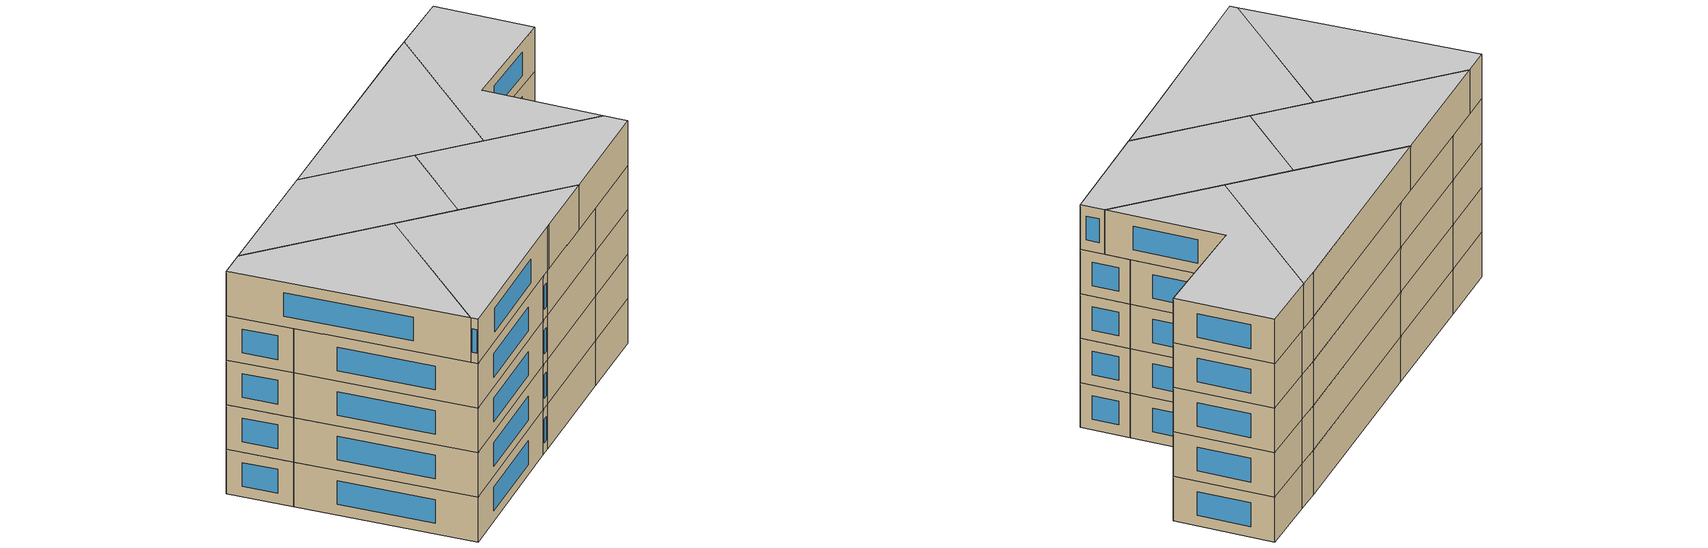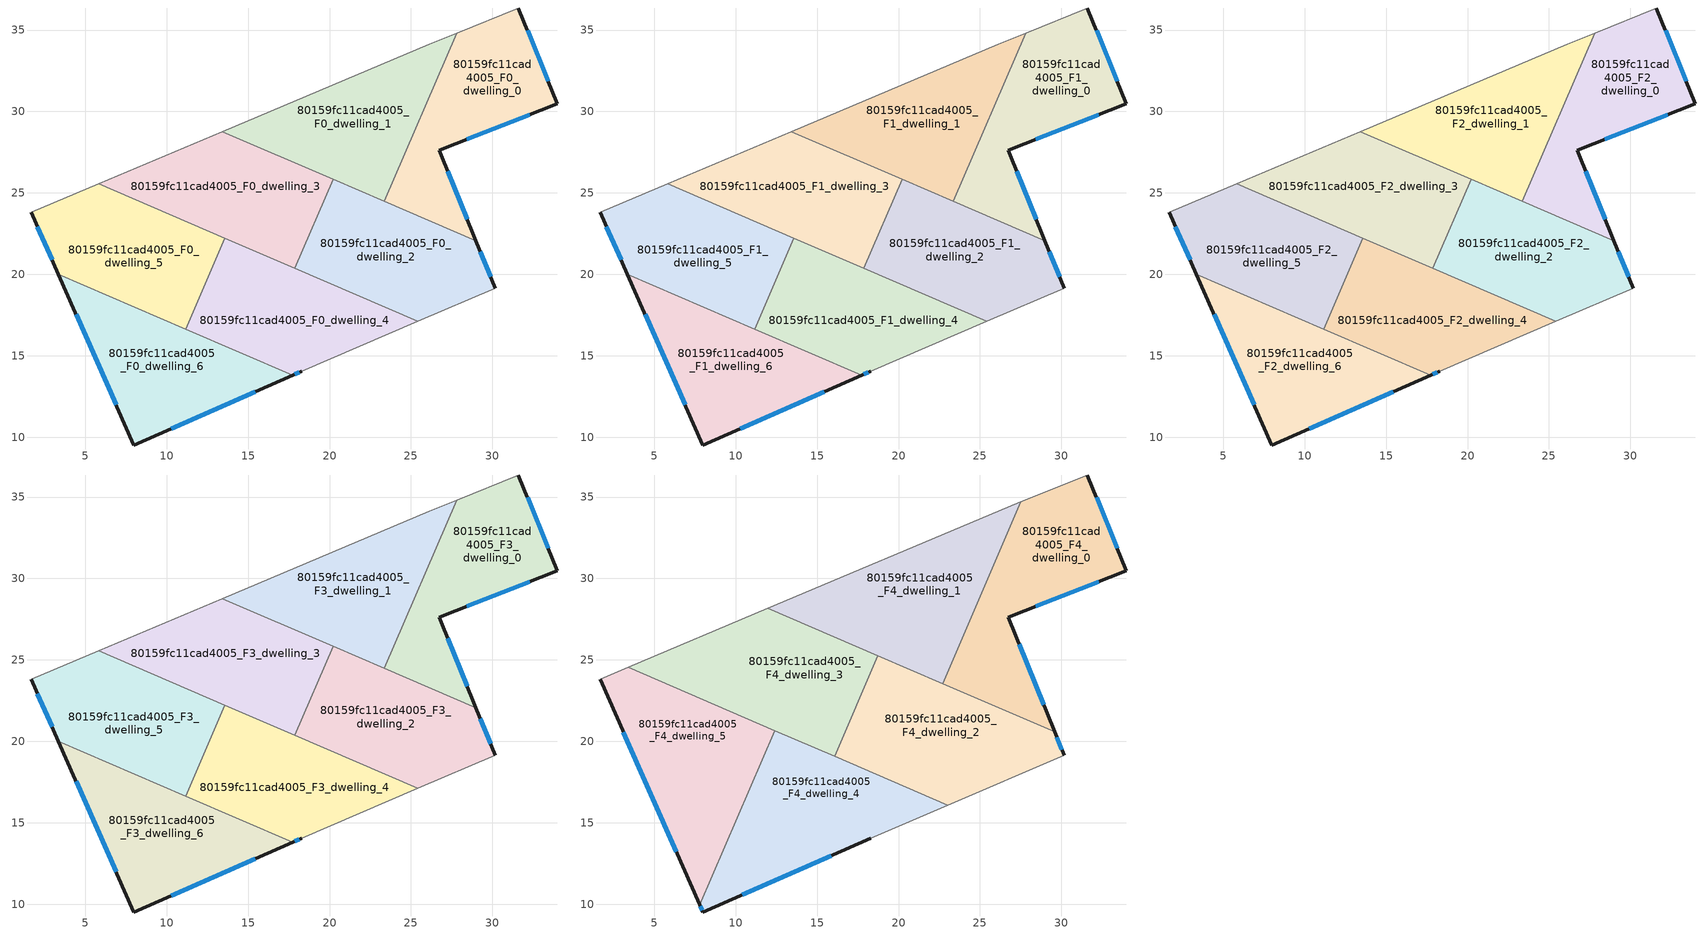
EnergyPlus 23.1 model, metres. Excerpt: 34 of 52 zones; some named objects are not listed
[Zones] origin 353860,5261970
80159fc11cad4005_F0_dwelling_0
 floor ground (EU_floor_Construction): 31.59,36.35 33.99,30.47 26.73,27.63 28.98,22.07 23.35,24.49 27.79,34.82 z0
 wall outside (EU_wall_Construction): 28.98,22.07 26.73,27.63 33.99,30.47 31.59,36.35 z0:3
 wall to 80159fc11cad4005_F0_dwelling_1 (EU_wall_Construction): 27.79,34.82 23.35,24.49 z0:3
 wall adiabatic (EU_wall_Construction): 31.59,36.35 27.79,34.82 z0:3
 wall to 80159fc11cad4005_F0_dwelling_2 (EU_wall_Construction): 23.35,24.49 28.98,22.07 z0:3
 window (EU_Window_Construction): 33.43,31.85 32.15,34.97 / 28.43,28.3 32.28,29.81 / 28.45,23.38 27.26,26.33 z0.7:2.3
80159fc11cad4005_F0_dwelling_1
 floor ground (EU_floor_Construction): 27.79,34.82 23.35,24.49 13.42,28.77 26.13,34.14 z0
 wall adiabatic (EU_wall_Construction): 27.79,34.82 26.13,34.14 13.42,28.77 z0:3
 wall to 80159fc11cad4005_F0_dwelling_3 (EU_wall_Construction): 13.42,28.77 20.21,25.84 z0:3
 wall to 80159fc11cad4005_F0_dwelling_2 (EU_wall_Construction): 20.21,25.84 23.35,24.49 z0:3
80159fc11cad4005_F0_dwelling_2
 floor ground (EU_floor_Construction): 28.98,22.07 30.16,19.16 25.42,17.13 17.86,20.38 20.21,25.84 z0
 wall outside (EU_wall_Construction): 30.16,19.16 28.98,22.07 z0:3
 wall adiabatic (EU_wall_Construction): 25.42,17.13 30.16,19.16 z0:3
 wall to 80159fc11cad4005_F0_dwelling_3 (EU_wall_Construction): 20.21,25.84 17.86,20.38 z0:3
 wall to 80159fc11cad4005_F0_dwelling_4 (EU_wall_Construction): 17.86,20.38 25.42,17.13 z0:3
 window (EU_Window_Construction): 29.88,19.85 29.26,21.39 z0.7:2.3
80159fc11cad4005_F0_dwelling_3
 floor ground (EU_floor_Construction): 20.21,25.84 17.86,20.38 5.83,25.56 13.42,28.77 z0
 wall adiabatic (EU_wall_Construction): 13.42,28.77 5.83,25.56 z0:3
 wall to 80159fc11cad4005_F0_dwelling_5 (EU_wall_Construction): 5.83,25.56 13.58,22.23 z0:3
 wall to 80159fc11cad4005_F0_dwelling_4 (EU_wall_Construction): 13.58,22.23 17.86,20.38 z0:3
80159fc11cad4005_F0_dwelling_4
 floor ground (EU_floor_Construction): 25.42,17.13 18.28,14.05 17.73,13.81 11.17,16.64 13.58,22.23 z0
 wall outside (EU_wall_Construction): 17.73,13.81 18.28,14.05 z0:3
 wall to 80159fc11cad4005_F0_dwelling_5 (EU_wall_Construction): 13.58,22.23 11.17,16.64 z0:3
 wall adiabatic (EU_wall_Construction): 18.28,14.05 25.42,17.13 z0:3
 wall to 80159fc11cad4005_F0_dwelling_6 (EU_wall_Construction): 11.17,16.64 17.73,13.81 z0:3
 window (EU_Window_Construction): 17.86,13.87 18.15,14 z0.7:2.3
80159fc11cad4005_F0_dwelling_5
 floor ground (EU_floor_Construction): 13.58,22.23 11.17,16.64 3.36,20 1.68,23.81 5.83,25.56 z0
 wall outside (EU_wall_Construction): 1.68,23.81 3.36,20 z0:3
 wall adiabatic (EU_wall_Construction): 5.83,25.56 1.68,23.81 z0:3
 wall to 80159fc11cad4005_F0_dwelling_6 (EU_wall_Construction): 3.36,20 11.17,16.64 z0:3
 window (EU_Window_Construction): 2.07,22.91 2.97,20.89 z0.7:2.3
80159fc11cad4005_F0_dwelling_6
 floor ground (EU_floor_Construction): 17.73,13.81 7.98,9.53 3.36,20 z0
 wall outside (EU_wall_Construction): 3.36,20 7.98,9.53 17.73,13.81 z0:3
 window (EU_Window_Construction): 10.27,10.53 15.44,12.81 / 4.45,17.54 6.9,11.99 z0.7:2.3
80159fc11cad4005_F1_dwelling_0
 floor to 80159fc11cad4005_F0_dwelling_0 (EU_floor_Construction): 31.59,36.35 33.99,30.47 26.73,27.63 28.98,22.07 23.35,24.49 27.79,34.82 z3
 wall outside (EU_wall_Construction): 28.98,22.07 26.73,27.63 33.99,30.47 31.59,36.35 z3:6
 wall to 80159fc11cad4005_F1_dwelling_1 (EU_wall_Construction): 27.79,34.82 23.35,24.49 z3:6
 wall adiabatic (EU_wall_Construction): 31.59,36.35 27.79,34.82 z3:6
 wall to 80159fc11cad4005_F1_dwelling_2 (EU_wall_Construction): 23.35,24.49 28.98,22.07 z3:6
 window (EU_Window_Construction): 33.43,31.85 32.15,34.97 / 28.43,28.3 32.28,29.81 / 28.45,23.38 27.26,26.33 z3.7:5.3
80159fc11cad4005_F1_dwelling_1
 floor to 80159fc11cad4005_F0_dwelling_1 (EU_floor_Construction): 27.79,34.82 23.35,24.49 13.42,28.77 26.13,34.14 z3
 wall adiabatic (EU_wall_Construction): 27.79,34.82 26.13,34.14 13.42,28.77 z3:6
 wall to 80159fc11cad4005_F1_dwelling_3 (EU_wall_Construction): 13.42,28.77 20.21,25.84 z3:6
 wall to 80159fc11cad4005_F1_dwelling_2 (EU_wall_Construction): 20.21,25.84 23.35,24.49 z3:6
80159fc11cad4005_F1_dwelling_2
 floor to 80159fc11cad4005_F0_dwelling_2 (EU_floor_Construction): 28.98,22.07 30.16,19.16 25.42,17.13 17.86,20.38 20.21,25.84 z3
 wall outside (EU_wall_Construction): 30.16,19.16 28.98,22.07 z3:6
 wall adiabatic (EU_wall_Construction): 25.42,17.13 30.16,19.16 z3:6
 wall to 80159fc11cad4005_F1_dwelling_3 (EU_wall_Construction): 20.21,25.84 17.86,20.38 z3:6
 wall to 80159fc11cad4005_F1_dwelling_4 (EU_wall_Construction): 17.86,20.38 25.42,17.13 z3:6
 window (EU_Window_Construction): 29.88,19.85 29.26,21.39 z3.7:5.3
80159fc11cad4005_F1_dwelling_3
 floor to 80159fc11cad4005_F0_dwelling_3 (EU_floor_Construction): 20.21,25.84 17.86,20.38 5.83,25.56 13.42,28.77 z3
 wall adiabatic (EU_wall_Construction): 13.42,28.77 5.83,25.56 z3:6
 wall to 80159fc11cad4005_F1_dwelling_5 (EU_wall_Construction): 5.83,25.56 13.58,22.23 z3:6
 wall to 80159fc11cad4005_F1_dwelling_4 (EU_wall_Construction): 13.58,22.23 17.86,20.38 z3:6
80159fc11cad4005_F1_dwelling_4
 floor to 80159fc11cad4005_F0_dwelling_4 (EU_floor_Construction): 25.42,17.13 18.28,14.05 17.73,13.81 11.17,16.64 13.58,22.23 z3
 wall outside (EU_wall_Construction): 17.73,13.81 18.28,14.05 z3:6
 wall to 80159fc11cad4005_F1_dwelling_5 (EU_wall_Construction): 13.58,22.23 11.17,16.64 z3:6
 wall adiabatic (EU_wall_Construction): 18.28,14.05 25.42,17.13 z3:6
 wall to 80159fc11cad4005_F1_dwelling_6 (EU_wall_Construction): 11.17,16.64 17.73,13.81 z3:6
 window (EU_Window_Construction): 17.86,13.87 18.15,14 z3.7:5.3
80159fc11cad4005_F1_dwelling_5
 floor to 80159fc11cad4005_F0_dwelling_5 (EU_floor_Construction): 13.58,22.23 11.17,16.64 3.36,20 1.68,23.81 5.83,25.56 z3
 wall outside (EU_wall_Construction): 1.68,23.81 3.36,20 z3:6
 wall adiabatic (EU_wall_Construction): 5.83,25.56 1.68,23.81 z3:6
 wall to 80159fc11cad4005_F1_dwelling_6 (EU_wall_Construction): 3.36,20 11.17,16.64 z3:6
 window (EU_Window_Construction): 2.07,22.91 2.97,20.89 z3.7:5.3
80159fc11cad4005_F1_dwelling_6
 floor to 80159fc11cad4005_F0_dwelling_6 (EU_floor_Construction): 17.73,13.81 7.98,9.53 3.36,20 z3
 wall outside (EU_wall_Construction): 3.36,20 7.98,9.53 17.73,13.81 z3:6
 window (EU_Window_Construction): 10.27,10.53 15.44,12.81 / 4.45,17.54 6.9,11.99 z3.7:5.3
80159fc11cad4005_F2_dwelling_0
 floor to 80159fc11cad4005_F1_dwelling_0 (EU_floor_Construction): 31.59,36.35 33.99,30.47 26.73,27.63 28.98,22.07 23.35,24.49 27.79,34.82 z6
 wall outside (EU_wall_Construction): 28.98,22.07 26.73,27.63 33.99,30.47 31.59,36.35 z6:9
 wall to 80159fc11cad4005_F2_dwelling_1 (EU_wall_Construction): 27.79,34.82 23.35,24.49 z6:9
 wall adiabatic (EU_wall_Construction): 31.59,36.35 27.79,34.82 z6:9
 wall to 80159fc11cad4005_F2_dwelling_2 (EU_wall_Construction): 23.35,24.49 28.98,22.07 z6:9
 window (EU_Window_Construction): 33.43,31.85 32.15,34.97 / 28.43,28.3 32.28,29.81 / 28.45,23.38 27.26,26.33 z6.7:8.3
80159fc11cad4005_F2_dwelling_1
 floor to 80159fc11cad4005_F1_dwelling_1 (EU_floor_Construction): 27.79,34.82 23.35,24.49 13.42,28.77 26.13,34.14 z6
 wall adiabatic (EU_wall_Construction): 27.79,34.82 26.13,34.14 13.42,28.77 z6:9
 wall to 80159fc11cad4005_F2_dwelling_3 (EU_wall_Construction): 13.42,28.77 20.21,25.84 z6:9
 wall to 80159fc11cad4005_F2_dwelling_2 (EU_wall_Construction): 20.21,25.84 23.35,24.49 z6:9
80159fc11cad4005_F2_dwelling_2
 floor to 80159fc11cad4005_F1_dwelling_2 (EU_floor_Construction): 28.98,22.07 30.16,19.16 25.42,17.13 17.86,20.38 20.21,25.84 z6
 wall outside (EU_wall_Construction): 30.16,19.16 28.98,22.07 z6:9
 wall adiabatic (EU_wall_Construction): 25.42,17.13 30.16,19.16 z6:9
 wall to 80159fc11cad4005_F2_dwelling_3 (EU_wall_Construction): 20.21,25.84 17.86,20.38 z6:9
 wall to 80159fc11cad4005_F2_dwelling_4 (EU_wall_Construction): 17.86,20.38 25.42,17.13 z6:9
 window (EU_Window_Construction): 29.88,19.85 29.26,21.39 z6.7:8.3
80159fc11cad4005_F2_dwelling_3
 floor to 80159fc11cad4005_F1_dwelling_3 (EU_floor_Construction): 20.21,25.84 17.86,20.38 5.83,25.56 13.42,28.77 z6
 wall adiabatic (EU_wall_Construction): 13.42,28.77 5.83,25.56 z6:9
 wall to 80159fc11cad4005_F2_dwelling_5 (EU_wall_Construction): 5.83,25.56 13.58,22.23 z6:9
 wall to 80159fc11cad4005_F2_dwelling_4 (EU_wall_Construction): 13.58,22.23 17.86,20.38 z6:9
80159fc11cad4005_F2_dwelling_4
 floor to 80159fc11cad4005_F1_dwelling_4 (EU_floor_Construction): 25.42,17.13 18.28,14.05 17.73,13.81 11.17,16.64 13.58,22.23 z6
 wall outside (EU_wall_Construction): 17.73,13.81 18.28,14.05 z6:9
 wall to 80159fc11cad4005_F2_dwelling_5 (EU_wall_Construction): 13.58,22.23 11.17,16.64 z6:9
 wall adiabatic (EU_wall_Construction): 18.28,14.05 25.42,17.13 z6:9
 wall to 80159fc11cad4005_F2_dwelling_6 (EU_wall_Construction): 11.17,16.64 17.73,13.81 z6:9
 window (EU_Window_Construction): 17.86,13.87 18.15,14 z6.7:8.3
80159fc11cad4005_F2_dwelling_5
 floor to 80159fc11cad4005_F1_dwelling_5 (EU_floor_Construction): 13.58,22.23 11.17,16.64 3.36,20 1.68,23.81 5.83,25.56 z6
 wall outside (EU_wall_Construction): 1.68,23.81 3.36,20 z6:9
 wall adiabatic (EU_wall_Construction): 5.83,25.56 1.68,23.81 z6:9
 wall to 80159fc11cad4005_F2_dwelling_6 (EU_wall_Construction): 3.36,20 11.17,16.64 z6:9
 window (EU_Window_Construction): 2.07,22.91 2.97,20.89 z6.7:8.3
80159fc11cad4005_F2_dwelling_6
 floor to 80159fc11cad4005_F1_dwelling_6 (EU_floor_Construction): 17.73,13.81 7.98,9.53 3.36,20 z6
 wall outside (EU_wall_Construction): 3.36,20 7.98,9.53 17.73,13.81 z6:9
 window (EU_Window_Construction): 10.27,10.53 15.44,12.81 / 4.45,17.54 6.9,11.99 z6.7:8.3
80159fc11cad4005_F3_dwelling_0
 floor to 80159fc11cad4005_F2_dwelling_0 (EU_floor_Construction): 31.59,36.35 33.99,30.47 26.73,27.63 28.98,22.07 23.35,24.49 27.79,34.82 z9
 wall outside (EU_wall_Construction): 28.98,22.07 26.73,27.63 33.99,30.47 31.59,36.35 z9:12
 wall to 80159fc11cad4005_F3_dwelling_1 (EU_wall_Construction): 27.79,34.82 23.35,24.49 z9:12
 wall adiabatic (EU_wall_Construction): 31.59,36.35 27.79,34.82 z9:12
 wall to 80159fc11cad4005_F3_dwelling_2 (EU_wall_Construction): 23.35,24.49 28.98,22.07 z9:12
 window (EU_Window_Construction): 33.43,31.85 32.15,34.97 / 28.43,28.3 32.28,29.81 / 28.45,23.38 27.26,26.33 z9.7:11.3
80159fc11cad4005_F3_dwelling_1
 floor to 80159fc11cad4005_F2_dwelling_1 (EU_floor_Construction): 27.79,34.82 23.35,24.49 13.42,28.77 26.13,34.14 z9
 wall adiabatic (EU_wall_Construction): 27.79,34.82 26.13,34.14 13.42,28.77 z9:12
 wall to 80159fc11cad4005_F3_dwelling_3 (EU_wall_Construction): 13.42,28.77 20.21,25.84 z9:12
 wall to 80159fc11cad4005_F3_dwelling_2 (EU_wall_Construction): 20.21,25.84 23.35,24.49 z9:12
80159fc11cad4005_F3_dwelling_2
 floor to 80159fc11cad4005_F2_dwelling_2 (EU_floor_Construction): 28.98,22.07 30.16,19.16 25.42,17.13 17.86,20.38 20.21,25.84 z9
 wall outside (EU_wall_Construction): 30.16,19.16 28.98,22.07 z9:12
 wall adiabatic (EU_wall_Construction): 25.42,17.13 30.16,19.16 z9:12
 wall to 80159fc11cad4005_F3_dwelling_3 (EU_wall_Construction): 20.21,25.84 17.86,20.38 z9:12
 wall to 80159fc11cad4005_F3_dwelling_4 (EU_wall_Construction): 17.86,20.38 25.42,17.13 z9:12
 window (EU_Window_Construction): 29.88,19.85 29.26,21.39 z9.7:11.3
80159fc11cad4005_F3_dwelling_3
 floor to 80159fc11cad4005_F2_dwelling_3 (EU_floor_Construction): 20.21,25.84 17.86,20.38 5.83,25.56 13.42,28.77 z9
 wall adiabatic (EU_wall_Construction): 13.42,28.77 5.83,25.56 z9:12
 wall to 80159fc11cad4005_F3_dwelling_5 (EU_wall_Construction): 5.83,25.56 13.58,22.23 z9:12
 wall to 80159fc11cad4005_F3_dwelling_4 (EU_wall_Construction): 13.58,22.23 17.86,20.38 z9:12
80159fc11cad4005_F3_dwelling_4
 floor to 80159fc11cad4005_F2_dwelling_4 (EU_floor_Construction): 25.42,17.13 18.28,14.05 17.73,13.81 11.17,16.64 13.58,22.23 z9
 wall outside (EU_wall_Construction): 17.73,13.81 18.28,14.05 z9:12
 wall to 80159fc11cad4005_F3_dwelling_5 (EU_wall_Construction): 13.58,22.23 11.17,16.64 z9:12
 wall adiabatic (EU_wall_Construction): 18.28,14.05 25.42,17.13 z9:12
 wall to 80159fc11cad4005_F3_dwelling_6 (EU_wall_Construction): 11.17,16.64 17.73,13.81 z9:12
 window (EU_Window_Construction): 17.86,13.87 18.15,14 z9.7:11.3
 ceiling adiabatic (EU_roof_Construction): 16.07,19.08 16.83,20.83 13.58,22.23 12.83,20.48 z12
80159fc11cad4005_F3_dwelling_5
 floor to 80159fc11cad4005_F2_dwelling_5 (EU_floor_Construction): 13.58,22.23 11.17,16.64 3.36,20 1.68,23.81 5.83,25.56 z9
 wall outside (EU_wall_Construction): 1.68,23.81 3.36,20 z9:12
 wall adiabatic (EU_wall_Construction): 5.83,25.56 1.68,23.81 z9:12
 wall to 80159fc11cad4005_F3_dwelling_6 (EU_wall_Construction): 3.36,20 11.17,16.64 z9:12
 window (EU_Window_Construction): 2.07,22.91 2.97,20.89 z9.7:11.3
 ceiling adiabatic (EU_roof_Construction): 12.83,20.48 13.58,22.23 5.83,25.56 3.4,24.54 z12
80159fc11cad4005_F3_dwelling_6
 floor to 80159fc11cad4005_F2_dwelling_6 (EU_floor_Construction): 17.73,13.81 7.98,9.53 3.36,20 z9
 wall outside (EU_wall_Construction): 3.36,20 7.98,9.53 17.73,13.81 z9:12
 window (EU_Window_Construction): 10.27,10.53 15.44,12.81 / 4.45,17.54 6.9,11.99 z9.7:11.3
80159fc11cad4005_F4_dwelling_0
 floor to 80159fc11cad4005_F3_dwelling_0 (EU_floor_Construction): 31.59,36.35 33.99,30.47 26.73,27.63 28.98,22.07 23.35,24.49 27.79,34.82 z12
 floor to 80159fc11cad4005_F3_dwelling_2 (EU_floor_Construction): 28.98,22.07 29.58,20.59 22.71,23.54 23.15,24.58 z12
 floor to 80159fc11cad4005_F3_dwelling_1 (EU_floor_Construction): 27.79,34.82 23.35,24.49 23.15,24.58 27.51,34.7 z12
 wall outside (EU_wall_Construction): 29.58,20.59 26.73,27.63 33.99,30.47 31.59,36.35 z12:15
 wall adiabatic (EU_wall_Construction): 31.59,36.35 27.51,34.7 z12:15
 wall to 80159fc11cad4005_F4_dwelling_1 (EU_wall_Construction): 27.51,34.7 22.71,23.54 z12:15
 wall to 80159fc11cad4005_F4_dwelling_2 (EU_wall_Construction): 22.71,23.54 29.58,20.59 z12:15
 window (EU_Window_Construction): 33.43,31.85 32.15,34.97 / 28.43,28.3 32.28,29.81 / 28.91,22.24 27.4,25.98 z12.7:14.3
 ceiling to 80159fc11cad4005_F5_dwelling_0 (EU_floor_Construction): 29.58,20.59 26.73,27.63 33.99,30.47 31.59,36.35 27.51,34.7 22.71,23.54 z15
80159fc11cad4005_F4_dwelling_1
 floor to 80159fc11cad4005_F3_dwelling_1 (EU_floor_Construction): 27.51,34.7 23.15,24.58 13.42,28.77 26.13,34.14 z12
 floor to 80159fc11cad4005_F3_dwelling_3 (EU_floor_Construction): 20.21,25.84 19.77,24.81 11.98,28.16 13.42,28.77 z12
 floor to 80159fc11cad4005_F3_dwelling_2 (EU_floor_Construction): 23.15,24.58 22.71,23.54 19.77,24.81 20.21,25.84 z12
 wall adiabatic (EU_wall_Construction): 27.51,34.7 26.13,34.14 11.98,28.16 z12:15
 wall to 80159fc11cad4005_F4_dwelling_3 (EU_wall_Construction): 11.98,28.16 18.73,25.26 z12:15
 wall to 80159fc11cad4005_F4_dwelling_2 (EU_wall_Construction): 18.73,25.26 22.71,23.54 z12:15
 ceiling to 80159fc11cad4005_F5_dwelling_1 (EU_floor_Construction): 22.71,23.54 27.51,34.7 26.13,34.14 11.98,28.16 z15
80159fc11cad4005_F4_dwelling_2
 floor to 80159fc11cad4005_F3_dwelling_2 (EU_floor_Construction): 29.58,20.59 30.16,19.16 25.42,17.13 17.86,20.38 19.77,24.81 z12
 floor to 80159fc11cad4005_F3_dwelling_4 (EU_floor_Construction): 25.42,17.13 23.02,16.09 16.07,19.08 16.83,20.83 z12
 floor to 80159fc11cad4005_F3_dwelling_3 (EU_floor_Construction): 19.77,24.81 17.86,20.38 16.83,20.83 18.73,25.26 z12
 wall outside (EU_wall_Construction): 30.16,19.16 29.58,20.59 z12:15
 wall adiabatic (EU_wall_Construction): 23.02,16.09 30.16,19.16 z12:15
 wall to 80159fc11cad4005_F4_dwelling_3 (EU_wall_Construction): 18.73,25.26 16.07,19.08 z12:15
 wall to 80159fc11cad4005_F4_dwelling_4 (EU_wall_Construction): 16.07,19.08 23.02,16.09 z12:15
 window (EU_Window_Construction): 30.02,19.5 29.72,20.25 z12.7:14.3
 ceiling to 80159fc11cad4005_F5_dwelling_2 (EU_floor_Construction): 30.16,19.16 29.58,20.59 18.73,25.26 16.07,19.08 23.02,16.09 z15
80159fc11cad4005_F4_dwelling_3
 floor to 80159fc11cad4005_F3_dwelling_3 (EU_floor_Construction): 18.73,25.26 16.83,20.83 5.83,25.56 11.98,28.16 z12
 floor adiabatic (EU_floor_Construction): 16.83,20.83 16.07,19.08 3.4,24.54 5.83,25.56 z12
 wall adiabatic (EU_wall_Construction): 11.98,28.16 3.4,24.54 z12:15
 wall to 80159fc11cad4005_F4_dwelling_5 (EU_wall_Construction): 3.4,24.54 12.39,20.67 z12:15
 wall to 80159fc11cad4005_F4_dwelling_4 (EU_wall_Construction): 12.39,20.67 16.07,19.08 z12:15
 ceiling to 80159fc11cad4005_F5_dwelling_3 (EU_floor_Construction): 16.07,19.08 18.73,25.26 11.98,28.16 3.4,24.54 z15
80159fc11cad4005_F4_dwelling_4
 floor to 80159fc11cad4005_F3_dwelling_4 (EU_floor_Construction): 23.02,16.09 18.52,14.16 18.28,14.05 17.73,13.81 11.17,16.64 12.83,20.48 z12
 floor to 80159fc11cad4005_F3_dwelling_6 (EU_floor_Construction): 17.73,13.81 7.98,9.53 7.79,9.97 10.74,16.82 z12
 floor to 80159fc11cad4005_F3_dwelling_5 (EU_floor_Construction): 12.83,20.48 11.17,16.64 10.74,16.83 12.39,20.67 z12
 wall outside (EU_wall_Construction): 7.79,9.97 7.98,9.53 18.28,14.05 z12:15
 wall adiabatic (EU_wall_Construction): 18.28,14.05 18.52,14.16 23.02,16.09 z12:15
 wall to 80159fc11cad4005_F4_dwelling_5 (EU_wall_Construction): 12.39,20.67 7.79,9.97 z12:15
 window (EU_Window_Construction): 10.4,10.59 15.86,12.99 / 7.84,9.87 7.94,9.63 z12.7:14.3
 ceiling to 80159fc11cad4005_F5_dwelling_4 (EU_floor_Construction): 18.52,14.16 23.02,16.09 12.39,20.67 7.79,9.97 7.98,9.53 18.28,14.05 z15
80159fc11cad4005_F4_dwelling_5
 floor to 80159fc11cad4005_F3_dwelling_5 (EU_floor_Construction): 12.39,20.67 10.74,16.83 3.36,20 1.68,23.81 3.4,24.54 z12
 floor to 80159fc11cad4005_F3_dwelling_6 (EU_floor_Construction): 10.74,16.82 7.79,9.97 3.36,20 z12
 wall outside (EU_wall_Construction): 1.68,23.81 7.79,9.97 z12:15
 wall adiabatic (EU_wall_Construction): 3.4,24.54 1.68,23.81 z12:15
 window (EU_Window_Construction): 3.11,20.56 6.35,13.22 z12.7:14.3
 ceiling to 80159fc11cad4005_F5_dwelling_5 (EU_floor_Construction): 7.79,9.97 12.39,20.67 3.4,24.54 1.68,23.81 z15
[Building]
EU S2 Campaign: North Axis=0; Terrain=City; Solar Distribution=FullExterior
[Site:Location]
Budapest.Ferenc.Liszt.Intl.AP: Latitude=47.437; Longitude=19.256; Time Zone=1; Elevation=185
[SizingPeriod:WeatherFileDays]
AnnualSizingPeriod: Begin Month=1; Begin Day of Month=1; End Month=12; End Day of Month=31; Day of Week for Start Day=Monday; Use Weather File Daylight Saving Period=No; Use Weather File Rain and Snow Indicators=No
[MATERIAL]
EU_InternalMass_Material: Roughness=MediumRough; Thickness=0.1; Conductivity=1; Density=1800; Specific Heat=900; Thermal Absorptance=0.9; Solar Absorptance=0.7; Visible Absorptance=0.7
[MATERIAL:NOMASS] Roughness=MediumRough; Thermal Absorptance=0.9; Solar Absorptance=0.7; Visible Absorptance=0.7
Name | Thermal Resistance
EU_wall_NoMass | 0.832559
EU_roof_NoMass | 1.39638
EU_floor_NoMass | 0.872794
[WINDOWMATERIAL:SIMPLEGLAZINGSYSTEM]
EU_Window_SimpleGlazing: UFactor=2.79869; Solar Heat Gain Coefficient=0.75; Visible Transmittance=0.75
[CONSTRUCTION]
EU_wall_Construction: EU_wall_NoMass
EU_roof_Construction: EU_roof_NoMass
EU_floor_Construction: EU_floor_NoMass
EU_Window_Construction: EU_Window_SimpleGlazing
EU_InternalMass_Construction: EU_InternalMass_Material
[ZONE] Type=1; Multiplier=1; Ceiling Height=autocalculate; Floor Area=autocalculate; Part of Total Floor Area=Yes
Name | Volume
80159fc11cad4005_F0_dwelling_0; 80159fc11cad4005_F1_dwelling_0; 80159fc11cad4005_F2_dwelling_0; 80159fc11cad4005_F3_dwelling_0 | 182.792
80159fc11cad4005_F4_dwelling_0 | 213.281
80159fc11cad4005_F0_dwelling_1; 80159fc11cad4005_F1_dwelling_1; 80159fc11cad4005_F2_dwelling_1; 80159fc11cad4005_F3_dwelling_1 | 182.839
80159fc11cad4005_F4_dwelling_1 | 213.294
80159fc11cad4005_F0_dwelling_2; 80159fc11cad4005_F1_dwelling_2; 80159fc11cad4005_F2_dwelling_2; 80159fc11cad4005_F3_dwelling_2; 80159fc11cad4005_F0_dwelling_4; 80159fc11cad4005_F1_dwelling_4; 80159fc11cad4005_F2_dwelling_4; 80159fc11cad4005_F3_dwelling_4 | 182.818
80159fc11cad4005_F4_dwelling_2 | 213.293
80159fc11cad4005_F0_dwelling_3; 80159fc11cad4005_F1_dwelling_3; 80159fc11cad4005_F2_dwelling_3; 80159fc11cad4005_F3_dwelling_3 | 182.825
80159fc11cad4005_F4_dwelling_3 | 213.28
80159fc11cad4005_F4_dwelling_4 | 213.265
80159fc11cad4005_F0_dwelling_5; 80159fc11cad4005_F1_dwelling_5; 80159fc11cad4005_F2_dwelling_5; 80159fc11cad4005_F3_dwelling_5 | 182.806
80159fc11cad4005_F4_dwelling_5 | 213.273
80159fc11cad4005_F0_dwelling_6; 80159fc11cad4005_F1_dwelling_6; 80159fc11cad4005_F2_dwelling_6; 80159fc11cad4005_F3_dwelling_6 | 182.814
[INTERNALMASS] Construction=EU_InternalMass_Construction
Name | Zone or ZoneList | Surface Area
80159fc11cad4005_F0_dwelling_0_EU_InternalMass | 80159fc11cad4005_F0_dwelling_0 | 60.9313
80159fc11cad4005_F0_dwelling_1_EU_InternalMass | 80159fc11cad4005_F0_dwelling_1 | 60.9404
80159fc11cad4005_F0_dwelling_2_EU_InternalMass | 80159fc11cad4005_F0_dwelling_2 | 60.9404
80159fc11cad4005_F0_dwelling_3_EU_InternalMass | 80159fc11cad4005_F0_dwelling_3 | 60.9387
80159fc11cad4005_F0_dwelling_4_EU_InternalMass | 80159fc11cad4005_F0_dwelling_4 | 60.9407
80159fc11cad4005_F0_dwelling_5_EU_InternalMass | 80159fc11cad4005_F0_dwelling_5 | 60.9337
80159fc11cad4005_F0_dwelling_6_EU_InternalMass | 80159fc11cad4005_F0_dwelling_6 | 60.9381
80159fc11cad4005_F1_dwelling_0_EU_InternalMass | 80159fc11cad4005_F1_dwelling_0 | 60.9313
80159fc11cad4005_F1_dwelling_1_EU_InternalMass | 80159fc11cad4005_F1_dwelling_1 | 60.9404
80159fc11cad4005_F1_dwelling_2_EU_InternalMass | 80159fc11cad4005_F1_dwelling_2 | 60.9404
80159fc11cad4005_F1_dwelling_3_EU_InternalMass | 80159fc11cad4005_F1_dwelling_3 | 60.9387
80159fc11cad4005_F1_dwelling_4_EU_InternalMass | 80159fc11cad4005_F1_dwelling_4 | 60.9407
80159fc11cad4005_F1_dwelling_5_EU_InternalMass | 80159fc11cad4005_F1_dwelling_5 | 60.9337
80159fc11cad4005_F1_dwelling_6_EU_InternalMass | 80159fc11cad4005_F1_dwelling_6 | 60.9381
80159fc11cad4005_F2_dwelling_0_EU_InternalMass | 80159fc11cad4005_F2_dwelling_0 | 60.9313
80159fc11cad4005_F2_dwelling_1_EU_InternalMass | 80159fc11cad4005_F2_dwelling_1 | 60.9404
80159fc11cad4005_F2_dwelling_2_EU_InternalMass | 80159fc11cad4005_F2_dwelling_2 | 60.9404
80159fc11cad4005_F2_dwelling_3_EU_InternalMass | 80159fc11cad4005_F2_dwelling_3 | 60.9387
80159fc11cad4005_F2_dwelling_4_EU_InternalMass | 80159fc11cad4005_F2_dwelling_4 | 60.9407
80159fc11cad4005_F2_dwelling_5_EU_InternalMass | 80159fc11cad4005_F2_dwelling_5 | 60.9337
80159fc11cad4005_F2_dwelling_6_EU_InternalMass | 80159fc11cad4005_F2_dwelling_6 | 60.9381
80159fc11cad4005_F3_dwelling_0_EU_InternalMass | 80159fc11cad4005_F3_dwelling_0 | 60.9313
80159fc11cad4005_F3_dwelling_1_EU_InternalMass | 80159fc11cad4005_F3_dwelling_1 | 60.9404
80159fc11cad4005_F3_dwelling_2_EU_InternalMass | 80159fc11cad4005_F3_dwelling_2 | 60.9404
80159fc11cad4005_F3_dwelling_3_EU_InternalMass | 80159fc11cad4005_F3_dwelling_3 | 60.9387
80159fc11cad4005_F3_dwelling_4_EU_InternalMass | 80159fc11cad4005_F3_dwelling_4 | 60.9407
80159fc11cad4005_F3_dwelling_5_EU_InternalMass | 80159fc11cad4005_F3_dwelling_5 | 60.9337
80159fc11cad4005_F3_dwelling_6_EU_InternalMass | 80159fc11cad4005_F3_dwelling_6 | 60.9381
80159fc11cad4005_F4_dwelling_0_EU_InternalMass | 80159fc11cad4005_F4_dwelling_0 | 71.0936
80159fc11cad4005_F4_dwelling_1_EU_InternalMass | 80159fc11cad4005_F4_dwelling_1 | 71.0939
80159fc11cad4005_F4_dwelling_2_EU_InternalMass | 80159fc11cad4005_F4_dwelling_2 | 71.0955
80159fc11cad4005_F4_dwelling_3_EU_InternalMass | 80159fc11cad4005_F4_dwelling_3 | 71.0923
80159fc11cad4005_F4_dwelling_4_EU_InternalMass | 80159fc11cad4005_F4_dwelling_4 | 71.0881
80159fc11cad4005_F4_dwelling_5_EU_InternalMass | 80159fc11cad4005_F4_dwelling_5 | 71.0941
[OTHEREQUIPMENT] Fuel Type=Electricity; Design Level Calculation Method=Watts/Area; Power per Zone Floor Area=1; Fraction Latent=0; Fraction Radiant=0; Fraction Lost=0; Carbon Dioxide Generation Rate=0; EndUse Subcategory=EU_Step8_InternalGains
Name | Zone or ZoneList or Space or SpaceList | Schedule
EU_Step8_InternalGain_80159fc11cad4005_F0_dwelling_0_f000 | 80159fc11cad4005_F0_dwelling_0 | EU_Step8_GainSchedule_80159fc11cad4005_F0_dwelling_0_f000
EU_Step8_InternalGain_80159fc11cad4005_F0_dwelling_1_f000 | 80159fc11cad4005_F0_dwelling_1 | EU_Step8_GainSchedule_80159fc11cad4005_F0_dwelling_1_f000
EU_Step8_InternalGain_80159fc11cad4005_F0_dwelling_2_f000 | 80159fc11cad4005_F0_dwelling_2 | EU_Step8_GainSchedule_80159fc11cad4005_F0_dwelling_2_f000
EU_Step8_InternalGain_80159fc11cad4005_F0_dwelling_3_f000 | 80159fc11cad4005_F0_dwelling_3 | EU_Step8_GainSchedule_80159fc11cad4005_F0_dwelling_3_f000
EU_Step8_InternalGain_80159fc11cad4005_F0_dwelling_4_f000 | 80159fc11cad4005_F0_dwelling_4 | EU_Step8_GainSchedule_80159fc11cad4005_F0_dwelling_4_f000
EU_Step8_InternalGain_80159fc11cad4005_F0_dwelling_5_f000 | 80159fc11cad4005_F0_dwelling_5 | EU_Step8_GainSchedule_80159fc11cad4005_F0_dwelling_5_f000
EU_Step8_InternalGain_80159fc11cad4005_F0_dwelling_6_f000 | 80159fc11cad4005_F0_dwelling_6 | EU_Step8_GainSchedule_80159fc11cad4005_F0_dwelling_6_f000
EU_Step8_InternalGain_80159fc11cad4005_F1_dwelling_0_f000 | 80159fc11cad4005_F1_dwelling_0 | EU_Step8_GainSchedule_80159fc11cad4005_F1_dwelling_0_f000
EU_Step8_InternalGain_80159fc11cad4005_F1_dwelling_1_f000 | 80159fc11cad4005_F1_dwelling_1 | EU_Step8_GainSchedule_80159fc11cad4005_F1_dwelling_1_f000
EU_Step8_InternalGain_80159fc11cad4005_F1_dwelling_2_f000 | 80159fc11cad4005_F1_dwelling_2 | EU_Step8_GainSchedule_80159fc11cad4005_F1_dwelling_2_f000
EU_Step8_InternalGain_80159fc11cad4005_F1_dwelling_3_f000 | 80159fc11cad4005_F1_dwelling_3 | EU_Step8_GainSchedule_80159fc11cad4005_F1_dwelling_3_f000
EU_Step8_InternalGain_80159fc11cad4005_F1_dwelling_4_f000 | 80159fc11cad4005_F1_dwelling_4 | EU_Step8_GainSchedule_80159fc11cad4005_F1_dwelling_4_f000
EU_Step8_InternalGain_80159fc11cad4005_F1_dwelling_5_f000 | 80159fc11cad4005_F1_dwelling_5 | EU_Step8_GainSchedule_80159fc11cad4005_F1_dwelling_5_f000
EU_Step8_InternalGain_80159fc11cad4005_F1_dwelling_6_f000 | 80159fc11cad4005_F1_dwelling_6 | EU_Step8_GainSchedule_80159fc11cad4005_F1_dwelling_6_f000
EU_Step8_InternalGain_80159fc11cad4005_F2_dwelling_0_f000 | 80159fc11cad4005_F2_dwelling_0 | EU_Step8_GainSchedule_80159fc11cad4005_F2_dwelling_0_f000
EU_Step8_InternalGain_80159fc11cad4005_F2_dwelling_1_f000 | 80159fc11cad4005_F2_dwelling_1 | EU_Step8_GainSchedule_80159fc11cad4005_F2_dwelling_1_f000
EU_Step8_InternalGain_80159fc11cad4005_F2_dwelling_2_f000 | 80159fc11cad4005_F2_dwelling_2 | EU_Step8_GainSchedule_80159fc11cad4005_F2_dwelling_2_f000
EU_Step8_InternalGain_80159fc11cad4005_F2_dwelling_3_f000 | 80159fc11cad4005_F2_dwelling_3 | EU_Step8_GainSchedule_80159fc11cad4005_F2_dwelling_3_f000
EU_Step8_InternalGain_80159fc11cad4005_F2_dwelling_4_f000 | 80159fc11cad4005_F2_dwelling_4 | EU_Step8_GainSchedule_80159fc11cad4005_F2_dwelling_4_f000
EU_Step8_InternalGain_80159fc11cad4005_F2_dwelling_5_f000 | 80159fc11cad4005_F2_dwelling_5 | EU_Step8_GainSchedule_80159fc11cad4005_F2_dwelling_5_f000
EU_Step8_InternalGain_80159fc11cad4005_F2_dwelling_6_f000 | 80159fc11cad4005_F2_dwelling_6 | EU_Step8_GainSchedule_80159fc11cad4005_F2_dwelling_6_f000
EU_Step8_InternalGain_80159fc11cad4005_F3_dwelling_0_f000 | 80159fc11cad4005_F3_dwelling_0 | EU_Step8_GainSchedule_80159fc11cad4005_F3_dwelling_0_f000
EU_Step8_InternalGain_80159fc11cad4005_F3_dwelling_1_f000 | 80159fc11cad4005_F3_dwelling_1 | EU_Step8_GainSchedule_80159fc11cad4005_F3_dwelling_1_f000
EU_Step8_InternalGain_80159fc11cad4005_F3_dwelling_2_f000 | 80159fc11cad4005_F3_dwelling_2 | EU_Step8_GainSchedule_80159fc11cad4005_F3_dwelling_2_f000
EU_Step8_InternalGain_80159fc11cad4005_F3_dwelling_3_f000 | 80159fc11cad4005_F3_dwelling_3 | EU_Step8_GainSchedule_80159fc11cad4005_F3_dwelling_3_f000
EU_Step8_InternalGain_80159fc11cad4005_F3_dwelling_4_f000 | 80159fc11cad4005_F3_dwelling_4 | EU_Step8_GainSchedule_80159fc11cad4005_F3_dwelling_4_f000
EU_Step8_InternalGain_80159fc11cad4005_F3_dwelling_5_f000 | 80159fc11cad4005_F3_dwelling_5 | EU_Step8_GainSchedule_80159fc11cad4005_F3_dwelling_5_f000
EU_Step8_InternalGain_80159fc11cad4005_F3_dwelling_6_f000 | 80159fc11cad4005_F3_dwelling_6 | EU_Step8_GainSchedule_80159fc11cad4005_F3_dwelling_6_f000
EU_Step8_InternalGain_80159fc11cad4005_F4_dwelling_0_f000 | 80159fc11cad4005_F4_dwelling_0 | EU_Step8_GainSchedule_80159fc11cad4005_F4_dwelling_0_f000
EU_Step8_InternalGain_80159fc11cad4005_F4_dwelling_1_f000 | 80159fc11cad4005_F4_dwelling_1 | EU_Step8_GainSchedule_80159fc11cad4005_F4_dwelling_1_f000
EU_Step8_InternalGain_80159fc11cad4005_F4_dwelling_2_f000 | 80159fc11cad4005_F4_dwelling_2 | EU_Step8_GainSchedule_80159fc11cad4005_F4_dwelling_2_f000
EU_Step8_InternalGain_80159fc11cad4005_F4_dwelling_3_f000 | 80159fc11cad4005_F4_dwelling_3 | EU_Step8_GainSchedule_80159fc11cad4005_F4_dwelling_3_f000
EU_Step8_InternalGain_80159fc11cad4005_F4_dwelling_4_f000 | 80159fc11cad4005_F4_dwelling_4 | EU_Step8_GainSchedule_80159fc11cad4005_F4_dwelling_4_f000
EU_Step8_InternalGain_80159fc11cad4005_F4_dwelling_5_f000 | 80159fc11cad4005_F4_dwelling_5 | EU_Step8_GainSchedule_80159fc11cad4005_F4_dwelling_5_f000
[ZONEVENTILATION:DESIGNFLOWRATE] Schedule=EU_AlwaysOn; Design Flow Rate Calculation Method=AirChanges/Hour; Air Changes per Hour=0.475469; Ventilation Type=Natural; Fan Pressure Rise=0; Fan Total Efficiency=1; Constant Term Coefficient=1; Temperature Term Coefficient=0; Velocity Term Coefficient=0; Velocity Squared Term Coefficient=0; Minimum Indoor Temperature=-100; Maximum Indoor Temperature=100; Delta Temperature=-100; Minimum Outdoor Temperature=-100; Maximum Outdoor Temperature=100; Maximum Wind Speed=40
Name | Zone or ZoneList or Space or SpaceList
EU_ConstantAir_80159fc11cad4005_F0_dwelling_0 | 80159fc11cad4005_F0_dwelling_0
EU_ConstantAir_80159fc11cad4005_F0_dwelling_1 | 80159fc11cad4005_F0_dwelling_1
EU_ConstantAir_80159fc11cad4005_F0_dwelling_2 | 80159fc11cad4005_F0_dwelling_2
EU_ConstantAir_80159fc11cad4005_F0_dwelling_3 | 80159fc11cad4005_F0_dwelling_3
EU_ConstantAir_80159fc11cad4005_F0_dwelling_4 | 80159fc11cad4005_F0_dwelling_4
EU_ConstantAir_80159fc11cad4005_F0_dwelling_5 | 80159fc11cad4005_F0_dwelling_5
EU_ConstantAir_80159fc11cad4005_F0_dwelling_6 | 80159fc11cad4005_F0_dwelling_6
EU_ConstantAir_80159fc11cad4005_F1_dwelling_0 | 80159fc11cad4005_F1_dwelling_0
EU_ConstantAir_80159fc11cad4005_F1_dwelling_1 | 80159fc11cad4005_F1_dwelling_1
EU_ConstantAir_80159fc11cad4005_F1_dwelling_2 | 80159fc11cad4005_F1_dwelling_2
EU_ConstantAir_80159fc11cad4005_F1_dwelling_3 | 80159fc11cad4005_F1_dwelling_3
EU_ConstantAir_80159fc11cad4005_F1_dwelling_4 | 80159fc11cad4005_F1_dwelling_4
EU_ConstantAir_80159fc11cad4005_F1_dwelling_5 | 80159fc11cad4005_F1_dwelling_5
EU_ConstantAir_80159fc11cad4005_F1_dwelling_6 | 80159fc11cad4005_F1_dwelling_6
EU_ConstantAir_80159fc11cad4005_F2_dwelling_0 | 80159fc11cad4005_F2_dwelling_0
EU_ConstantAir_80159fc11cad4005_F2_dwelling_1 | 80159fc11cad4005_F2_dwelling_1
EU_ConstantAir_80159fc11cad4005_F2_dwelling_2 | 80159fc11cad4005_F2_dwelling_2
EU_ConstantAir_80159fc11cad4005_F2_dwelling_3 | 80159fc11cad4005_F2_dwelling_3
EU_ConstantAir_80159fc11cad4005_F2_dwelling_4 | 80159fc11cad4005_F2_dwelling_4
EU_ConstantAir_80159fc11cad4005_F2_dwelling_5 | 80159fc11cad4005_F2_dwelling_5
EU_ConstantAir_80159fc11cad4005_F2_dwelling_6 | 80159fc11cad4005_F2_dwelling_6
EU_ConstantAir_80159fc11cad4005_F3_dwelling_0 | 80159fc11cad4005_F3_dwelling_0
EU_ConstantAir_80159fc11cad4005_F3_dwelling_1 | 80159fc11cad4005_F3_dwelling_1
EU_ConstantAir_80159fc11cad4005_F3_dwelling_2 | 80159fc11cad4005_F3_dwelling_2
EU_ConstantAir_80159fc11cad4005_F3_dwelling_3 | 80159fc11cad4005_F3_dwelling_3
EU_ConstantAir_80159fc11cad4005_F3_dwelling_4 | 80159fc11cad4005_F3_dwelling_4
EU_ConstantAir_80159fc11cad4005_F3_dwelling_5 | 80159fc11cad4005_F3_dwelling_5
EU_ConstantAir_80159fc11cad4005_F3_dwelling_6 | 80159fc11cad4005_F3_dwelling_6
EU_ConstantAir_80159fc11cad4005_F4_dwelling_0 | 80159fc11cad4005_F4_dwelling_0
EU_ConstantAir_80159fc11cad4005_F4_dwelling_1 | 80159fc11cad4005_F4_dwelling_1
EU_ConstantAir_80159fc11cad4005_F4_dwelling_2 | 80159fc11cad4005_F4_dwelling_2
EU_ConstantAir_80159fc11cad4005_F4_dwelling_3 | 80159fc11cad4005_F4_dwelling_3
EU_ConstantAir_80159fc11cad4005_F4_dwelling_4 | 80159fc11cad4005_F4_dwelling_4
EU_ConstantAir_80159fc11cad4005_F4_dwelling_5 | 80159fc11cad4005_F4_dwelling_5
[HVACTEMPLATE:THERMOSTAT] Constant Heating Setpoint=20; Constant Cooling Setpoint=50
EU_HeatOnly_80159fc11cad4005_F0_dwelling_0; EU_HeatOnly_80159fc11cad4005_F0_dwelling_1; EU_HeatOnly_80159fc11cad4005_F0_dwelling_2; EU_HeatOnly_80159fc11cad4005_F0_dwelling_3; EU_HeatOnly_80159fc11cad4005_F0_dwelling_4; EU_HeatOnly_80159fc11cad4005_F0_dwelling_5; EU_HeatOnly_80159fc11cad4005_F0_dwelling_6; EU_HeatOnly_80159fc11cad4005_F1_dwelling_0; EU_HeatOnly_80159fc11cad4005_F1_dwelling_1; EU_HeatOnly_80159fc11cad4005_F1_dwelling_2; EU_HeatOnly_80159fc11cad4005_F1_dwelling_3; EU_HeatOnly_80159fc11cad4005_F1_dwelling_4; EU_HeatOnly_80159fc11cad4005_F1_dwelling_5; EU_HeatOnly_80159fc11cad4005_F1_dwelling_6; EU_HeatOnly_80159fc11cad4005_F2_dwelling_0; EU_HeatOnly_80159fc11cad4005_F2_dwelling_1; EU_HeatOnly_80159fc11cad4005_F2_dwelling_2; EU_HeatOnly_80159fc11cad4005_F2_dwelling_3; EU_HeatOnly_80159fc11cad4005_F2_dwelling_4; EU_HeatOnly_80159fc11cad4005_F2_dwelling_5; EU_HeatOnly_80159fc11cad4005_F2_dwelling_6; EU_HeatOnly_80159fc11cad4005_F3_dwelling_0; EU_HeatOnly_80159fc11cad4005_F3_dwelling_1; EU_HeatOnly_80159fc11cad4005_F3_dwelling_2; EU_HeatOnly_80159fc11cad4005_F3_dwelling_3; EU_HeatOnly_80159fc11cad4005_F3_dwelling_4
[HVACTEMPLATE:ZONE:IDEALLOADSAIRSYSTEM] System Availability Schedule=EU_AlwaysOn; Maximum Heating Supply Air Temperature=50; Minimum Cooling Supply Air Temperature=13; Maximum Heating Supply Air Humidity Ratio=0.0156; Minimum Cooling Supply Air Humidity Ratio=0.0077; Heating Limit=NoLimit; Cooling Limit=NoLimit; Heating Availability Schedule=EU_AlwaysOn; Cooling Availability Schedule=EU_CoolingOff; Dehumidification Control Type=ConstantSensibleHeatRatio; Cooling Sensible Heat Ratio=0.7; Dehumidification Setpoint=60; Humidification Control Type=None; Humidification Setpoint=30; Outdoor Air Method=None; Outdoor Air Flow Rate per Person=0.00944; Outdoor Air Flow Rate per Zone Floor Area=0; Outdoor Air Flow Rate per Zone=0; Demand Controlled Ventilation Type=None; Outdoor Air Economizer Type=NoEconomizer; Heat Recovery Type=None; Sensible Heat Recovery Effectiveness=0.7; Latent Heat Recovery Effectiveness=0.65
Name | Template Thermostat
80159fc11cad4005_F0_dwelling_0 | EU_HeatOnly_80159fc11cad4005_F0_dwelling_0
80159fc11cad4005_F0_dwelling_1 | EU_HeatOnly_80159fc11cad4005_F0_dwelling_1
80159fc11cad4005_F0_dwelling_2 | EU_HeatOnly_80159fc11cad4005_F0_dwelling_2
80159fc11cad4005_F0_dwelling_3 | EU_HeatOnly_80159fc11cad4005_F0_dwelling_3
80159fc11cad4005_F0_dwelling_4 | EU_HeatOnly_80159fc11cad4005_F0_dwelling_4
80159fc11cad4005_F0_dwelling_5 | EU_HeatOnly_80159fc11cad4005_F0_dwelling_5
80159fc11cad4005_F0_dwelling_6 | EU_HeatOnly_80159fc11cad4005_F0_dwelling_6
80159fc11cad4005_F1_dwelling_0 | EU_HeatOnly_80159fc11cad4005_F1_dwelling_0
80159fc11cad4005_F1_dwelling_1 | EU_HeatOnly_80159fc11cad4005_F1_dwelling_1
80159fc11cad4005_F1_dwelling_2 | EU_HeatOnly_80159fc11cad4005_F1_dwelling_2
80159fc11cad4005_F1_dwelling_3 | EU_HeatOnly_80159fc11cad4005_F1_dwelling_3
80159fc11cad4005_F1_dwelling_4 | EU_HeatOnly_80159fc11cad4005_F1_dwelling_4
80159fc11cad4005_F1_dwelling_5 | EU_HeatOnly_80159fc11cad4005_F1_dwelling_5
80159fc11cad4005_F1_dwelling_6 | EU_HeatOnly_80159fc11cad4005_F1_dwelling_6
80159fc11cad4005_F2_dwelling_0 | EU_HeatOnly_80159fc11cad4005_F2_dwelling_0
80159fc11cad4005_F2_dwelling_1 | EU_HeatOnly_80159fc11cad4005_F2_dwelling_1
80159fc11cad4005_F2_dwelling_2 | EU_HeatOnly_80159fc11cad4005_F2_dwelling_2
80159fc11cad4005_F2_dwelling_3 | EU_HeatOnly_80159fc11cad4005_F2_dwelling_3
80159fc11cad4005_F2_dwelling_4 | EU_HeatOnly_80159fc11cad4005_F2_dwelling_4
80159fc11cad4005_F2_dwelling_5 | EU_HeatOnly_80159fc11cad4005_F2_dwelling_5
80159fc11cad4005_F2_dwelling_6 | EU_HeatOnly_80159fc11cad4005_F2_dwelling_6
80159fc11cad4005_F3_dwelling_0 | EU_HeatOnly_80159fc11cad4005_F3_dwelling_0
80159fc11cad4005_F3_dwelling_1 | EU_HeatOnly_80159fc11cad4005_F3_dwelling_1
80159fc11cad4005_F3_dwelling_2 | EU_HeatOnly_80159fc11cad4005_F3_dwelling_2
80159fc11cad4005_F3_dwelling_3 | EU_HeatOnly_80159fc11cad4005_F3_dwelling_3
80159fc11cad4005_F3_dwelling_4 | EU_HeatOnly_80159fc11cad4005_F3_dwelling_4
80159fc11cad4005_F3_dwelling_5 | EU_HeatOnly_80159fc11cad4005_F3_dwelling_5
80159fc11cad4005_F3_dwelling_6 | EU_HeatOnly_80159fc11cad4005_F3_dwelling_6
80159fc11cad4005_F4_dwelling_0 | EU_HeatOnly_80159fc11cad4005_F4_dwelling_0
80159fc11cad4005_F4_dwelling_1 | EU_HeatOnly_80159fc11cad4005_F4_dwelling_1
80159fc11cad4005_F4_dwelling_2 | EU_HeatOnly_80159fc11cad4005_F4_dwelling_2
80159fc11cad4005_F4_dwelling_3 | EU_HeatOnly_80159fc11cad4005_F4_dwelling_3
80159fc11cad4005_F4_dwelling_4 | EU_HeatOnly_80159fc11cad4005_F4_dwelling_4
80159fc11cad4005_F4_dwelling_5 | EU_HeatOnly_80159fc11cad4005_F4_dwelling_5
[SIZING:ZONE] Zone Cooling Design Supply Air Temperature Input Method=SupplyAirTemperature; Zone Cooling Design Supply Air Temperature=13; Zone Heating Design Supply Air Temperature Input Method=SupplyAirTemperature; Zone Heating Design Supply Air Temperature=50; Zone Cooling Design Supply Air Humidity Ratio=0.008; Zone Heating Design Supply Air Humidity Ratio=0.008; Cooling Design Air Flow Method=DesignDay; Cooling Design Air Flow Rate=0; Cooling Minimum Air Flow per Zone Floor Area=0.000762; Cooling Minimum Air Flow=0; Cooling Minimum Air Flow Fraction=0.2; Heating Design Air Flow Method=DesignDay; Heating Design Air Flow Rate=0; Heating Maximum Air Flow per Zone Floor Area=0.002032; Heating Maximum Air Flow=0.141576; Heating Maximum Air Flow Fraction=0.3; Account for Dedicated Outdoor Air System=No; Dedicated Outdoor Air System Control Strategy=NeutralSupplyAir; Dedicated Outdoor Air Low Setpoint Temperature for Design=autosize; Dedicated Outdoor Air High Setpoint Temperature for Design=autosize; Zone Load Sizing Method=Sensible Load Only No Latent Load; Zone Latent Cooling Design Supply Air Humidity Ratio Input Method=HumidityRatioDifference; Zone Cooling Design Supply Air Humidity Ratio Difference=0.005; Zone Latent Heating Design Supply Air Humidity Ratio Input Method=HumidityRatioDifference; Zone Humidification Design Supply Air Humidity Ratio Difference=0.005
80159fc11cad4005_F0_dwelling_0; 80159fc11cad4005_F0_dwelling_1; 80159fc11cad4005_F0_dwelling_2; 80159fc11cad4005_F0_dwelling_3; 80159fc11cad4005_F0_dwelling_4; 80159fc11cad4005_F0_dwelling_5; 80159fc11cad4005_F0_dwelling_6; 80159fc11cad4005_F1_dwelling_0; 80159fc11cad4005_F1_dwelling_1; 80159fc11cad4005_F1_dwelling_2; 80159fc11cad4005_F1_dwelling_3; 80159fc11cad4005_F1_dwelling_4; 80159fc11cad4005_F1_dwelling_5; 80159fc11cad4005_F1_dwelling_6; 80159fc11cad4005_F2_dwelling_0; 80159fc11cad4005_F2_dwelling_1; 80159fc11cad4005_F2_dwelling_2; 80159fc11cad4005_F2_dwelling_3; 80159fc11cad4005_F2_dwelling_4; 80159fc11cad4005_F2_dwelling_5; 80159fc11cad4005_F2_dwelling_6; 80159fc11cad4005_F3_dwelling_0; 80159fc11cad4005_F3_dwelling_1; 80159fc11cad4005_F3_dwelling_2; 80159fc11cad4005_F3_dwelling_3; 80159fc11cad4005_F3_dwelling_4; 80159fc11cad4005_F3_dwelling_5; 80159fc11cad4005_F3_dwelling_6; 80159fc11cad4005_F4_dwelling_0; 80159fc11cad4005_F4_dwelling_1; 80159fc11cad4005_F4_dwelling_2; 80159fc11cad4005_F4_dwelling_3; 80159fc11cad4005_F4_dwelling_4; 80159fc11cad4005_F4_dwelling_5
[SCHEDULE:CONSTANT]
Name | Hourly Value
EU_AlwaysOn | 1
EU_CoolingOff | 0
[SCHEDULE:FILE] Column Number=1; Rows to Skip at Top=0; Number of Hours of Data=8760; Column Separator=Comma; Interpolate to Timestep=No; Minutes per Item=60; Adjust Schedule for Daylight Savings=Yes
Name | File
EU_Step8_GainSchedule_80159fc11cad4005_F0_dwelling_0_f000 | ../../schedules/80159fc11cad4005/80159fc11cad4005_F0_dwelling_0_f000_gain.csv
EU_Step8_GainSchedule_80159fc11cad4005_F0_dwelling_1_f000 | ../../schedules/80159fc11cad4005/80159fc11cad4005_F0_dwelling_1_f000_gain.csv
EU_Step8_GainSchedule_80159fc11cad4005_F0_dwelling_2_f000 | ../../schedules/80159fc11cad4005/80159fc11cad4005_F0_dwelling_2_f000_gain.csv
EU_Step8_GainSchedule_80159fc11cad4005_F0_dwelling_3_f000 | ../../schedules/80159fc11cad4005/80159fc11cad4005_F0_dwelling_3_f000_gain.csv
EU_Step8_GainSchedule_80159fc11cad4005_F0_dwelling_4_f000 | ../../schedules/80159fc11cad4005/80159fc11cad4005_F0_dwelling_4_f000_gain.csv
EU_Step8_GainSchedule_80159fc11cad4005_F0_dwelling_5_f000 | ../../schedules/80159fc11cad4005/80159fc11cad4005_F0_dwelling_5_f000_gain.csv
EU_Step8_GainSchedule_80159fc11cad4005_F0_dwelling_6_f000 | ../../schedules/80159fc11cad4005/80159fc11cad4005_F0_dwelling_6_f000_gain.csv
EU_Step8_GainSchedule_80159fc11cad4005_F1_dwelling_0_f000 | ../../schedules/80159fc11cad4005/80159fc11cad4005_F1_dwelling_0_f000_gain.csv
EU_Step8_GainSchedule_80159fc11cad4005_F1_dwelling_1_f000 | ../../schedules/80159fc11cad4005/80159fc11cad4005_F1_dwelling_1_f000_gain.csv
EU_Step8_GainSchedule_80159fc11cad4005_F1_dwelling_2_f000 | ../../schedules/80159fc11cad4005/80159fc11cad4005_F1_dwelling_2_f000_gain.csv
EU_Step8_GainSchedule_80159fc11cad4005_F1_dwelling_3_f000 | ../../schedules/80159fc11cad4005/80159fc11cad4005_F1_dwelling_3_f000_gain.csv
EU_Step8_GainSchedule_80159fc11cad4005_F1_dwelling_4_f000 | ../../schedules/80159fc11cad4005/80159fc11cad4005_F1_dwelling_4_f000_gain.csv
EU_Step8_GainSchedule_80159fc11cad4005_F1_dwelling_5_f000 | ../../schedules/80159fc11cad4005/80159fc11cad4005_F1_dwelling_5_f000_gain.csv
EU_Step8_GainSchedule_80159fc11cad4005_F1_dwelling_6_f000 | ../../schedules/80159fc11cad4005/80159fc11cad4005_F1_dwelling_6_f000_gain.csv
EU_Step8_GainSchedule_80159fc11cad4005_F2_dwelling_0_f000 | ../../schedules/80159fc11cad4005/80159fc11cad4005_F2_dwelling_0_f000_gain.csv
EU_Step8_GainSchedule_80159fc11cad4005_F2_dwelling_1_f000 | ../../schedules/80159fc11cad4005/80159fc11cad4005_F2_dwelling_1_f000_gain.csv
EU_Step8_GainSchedule_80159fc11cad4005_F2_dwelling_2_f000 | ../../schedules/80159fc11cad4005/80159fc11cad4005_F2_dwelling_2_f000_gain.csv
EU_Step8_GainSchedule_80159fc11cad4005_F2_dwelling_3_f000 | ../../schedules/80159fc11cad4005/80159fc11cad4005_F2_dwelling_3_f000_gain.csv
EU_Step8_GainSchedule_80159fc11cad4005_F2_dwelling_4_f000 | ../../schedules/80159fc11cad4005/80159fc11cad4005_F2_dwelling_4_f000_gain.csv
EU_Step8_GainSchedule_80159fc11cad4005_F2_dwelling_5_f000 | ../../schedules/80159fc11cad4005/80159fc11cad4005_F2_dwelling_5_f000_gain.csv
EU_Step8_GainSchedule_80159fc11cad4005_F2_dwelling_6_f000 | ../../schedules/80159fc11cad4005/80159fc11cad4005_F2_dwelling_6_f000_gain.csv
EU_Step8_GainSchedule_80159fc11cad4005_F3_dwelling_0_f000 | ../../schedules/80159fc11cad4005/80159fc11cad4005_F3_dwelling_0_f000_gain.csv
EU_Step8_GainSchedule_80159fc11cad4005_F3_dwelling_1_f000 | ../../schedules/80159fc11cad4005/80159fc11cad4005_F3_dwelling_1_f000_gain.csv
EU_Step8_GainSchedule_80159fc11cad4005_F3_dwelling_2_f000 | ../../schedules/80159fc11cad4005/80159fc11cad4005_F3_dwelling_2_f000_gain.csv
EU_Step8_GainSchedule_80159fc11cad4005_F3_dwelling_3_f000 | ../../schedules/80159fc11cad4005/80159fc11cad4005_F3_dwelling_3_f000_gain.csv
EU_Step8_GainSchedule_80159fc11cad4005_F3_dwelling_4_f000 | ../../schedules/80159fc11cad4005/80159fc11cad4005_F3_dwelling_4_f000_gain.csv
EU_Step8_GainSchedule_80159fc11cad4005_F3_dwelling_5_f000 | ../../schedules/80159fc11cad4005/80159fc11cad4005_F3_dwelling_5_f000_gain.csv
EU_Step8_GainSchedule_80159fc11cad4005_F3_dwelling_6_f000 | ../../schedules/80159fc11cad4005/80159fc11cad4005_F3_dwelling_6_f000_gain.csv
EU_Step8_GainSchedule_80159fc11cad4005_F4_dwelling_0_f000 | ../../schedules/80159fc11cad4005/80159fc11cad4005_F4_dwelling_0_f000_gain.csv
EU_Step8_GainSchedule_80159fc11cad4005_F4_dwelling_1_f000 | ../../schedules/80159fc11cad4005/80159fc11cad4005_F4_dwelling_1_f000_gain.csv
EU_Step8_GainSchedule_80159fc11cad4005_F4_dwelling_2_f000 | ../../schedules/80159fc11cad4005/80159fc11cad4005_F4_dwelling_2_f000_gain.csv
EU_Step8_GainSchedule_80159fc11cad4005_F4_dwelling_3_f000 | ../../schedules/80159fc11cad4005/80159fc11cad4005_F4_dwelling_3_f000_gain.csv
EU_Step8_GainSchedule_80159fc11cad4005_F4_dwelling_4_f000 | ../../schedules/80159fc11cad4005/80159fc11cad4005_F4_dwelling_4_f000_gain.csv
EU_Step8_GainSchedule_80159fc11cad4005_F4_dwelling_5_f000 | ../../schedules/80159fc11cad4005/80159fc11cad4005_F4_dwelling_5_f000_gain.csv
